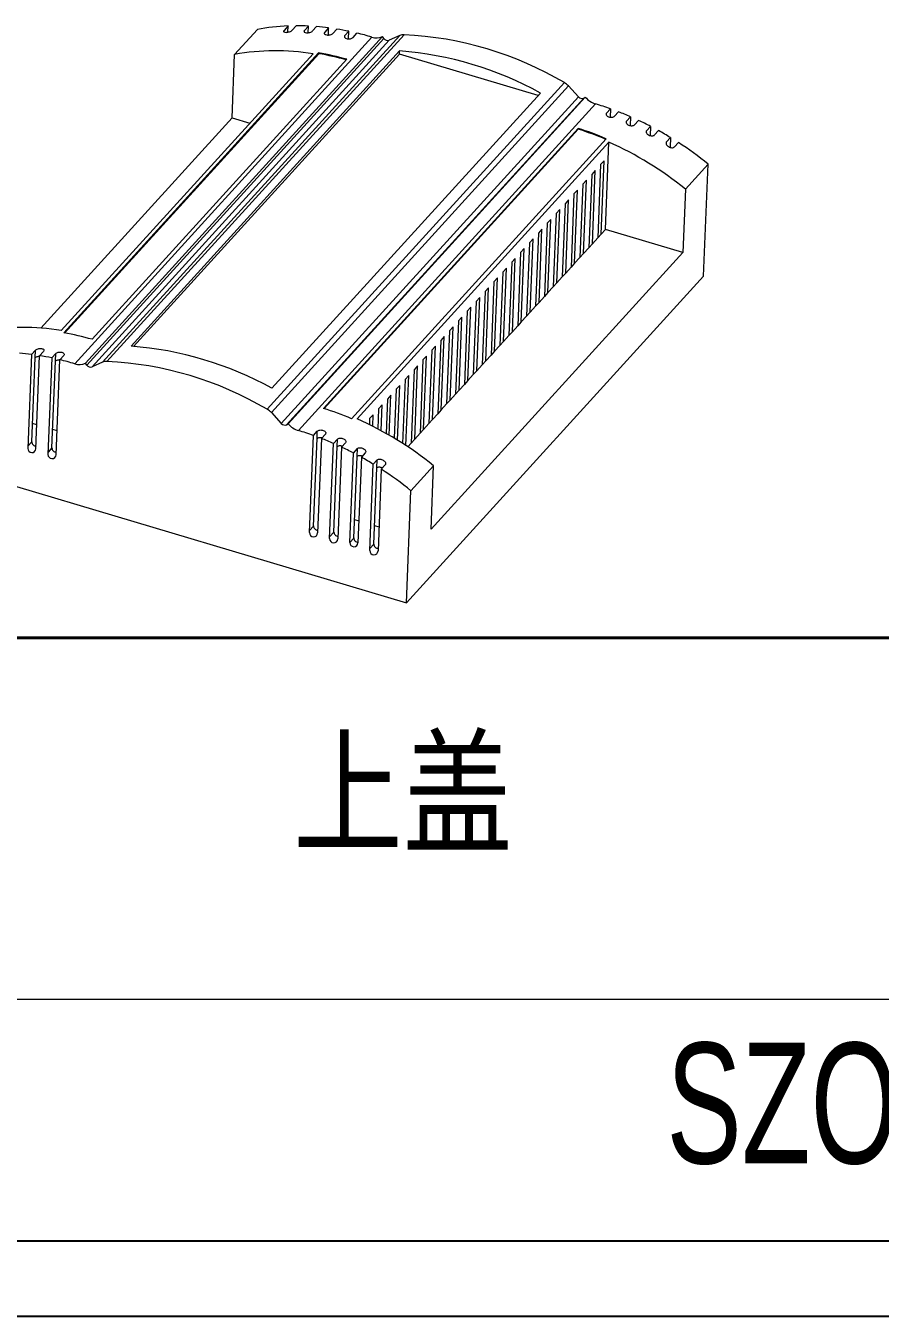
# Model space of a CAD drawing. Header units: inches. Extents: x 1153 to 3231, y 573 to 1137.
# Drawn here: x 2569.2 to 2721.6, y 573 to 803 of the extents above; entities that cross this region are included whole.
import ezdxf

# ---------------------------------------------------------------- set-up
doc = ezdxf.new("R2010")
doc.units = ezdxf.units.IN
doc.layers.add('文字', color=81, linetype='Continuous')
doc.layers.add('粗实线', color=7, linetype='Continuous', lineweight=30)
doc.layers.add('细实线', color=3, linetype='Continuous', lineweight=9)
doc.styles.add('宋体', font='', dxfattribs={"width": 0.8, "height": 3.5})
doc.styles.add('长仿宋', font='simsun.ttc', dxfattribs={"width": 0.7, "height": 4})
doc.styles.get('宋体').set_extended_font_data('SimSun')

msp = doc.modelspace()

# ---------------------------------------------------------------- linework, layer by layer
at = {"color": 7, "linetype": 'Continuous', "lineweight": 15}
for p, q in [((2615.978, 802.967), (2615.274, 802.193)), ((2615.934, 801.861), (2615.978, 802.967)), ((2616.727, 802.226), (2617.432, 802.999)), ((2619.609, 802.953), (2618.904, 802.179)), ((2619.562, 801.762), (2619.609, 802.953)), ((2620.353, 802.087), (2621.058, 802.861)), ((2577.928, 742.754), (2630.927, 800.988)), ((2579.833, 742.847), (2632.832, 801.081)), ((2580.083, 742.528), (2633.083, 800.762)), ((2582.908, 743.022), (2635.907, 801.256)), ((2636.681, 801.398), (2583.681, 743.165)), ((2606.456, 797.9), (2610.506, 802.349)), ((2623.228, 802.633), (2622.523, 801.859)), ((2623.177, 801.362), (2623.228, 802.633)), ((2623.968, 801.649), (2624.672, 802.423)), ((2626.835, 802.022), (2626.131, 801.249)), ((2626.782, 800.675), (2626.835, 802.022)), ((2627.571, 800.926), (2628.275, 801.7)), ((2633.083, 800.762), (2632.832, 801.081)), ((2635.907, 801.256), (2634.041, 800.429)), ((2634.041, 800.429), (2581.042, 742.196)), ((2635.875, 798.512), (2587.982, 745.889)), ((2635.853, 797.961), (2635.875, 798.512)), ((2575.542, 748.668), (2620.442, 798.002)), ((2621.444, 798.17), (2576.016, 748.255)), ((2621.458, 798.032), (2576.136, 748.234)), ((2581.038, 747.11), (2626.466, 797.024)), ((2635.853, 797.961), (2588.433, 745.858)), ((2606.009, 786.567), (2606.456, 797.9)), ((2621.458, 798.032), (2621.444, 798.17)), ((2660.6, 790.574), (2635.853, 797.961)), ((2612.266, 734.632), (2665.265, 792.866)), ((2666.01, 792.27), (2613.01, 734.037)), ((2666.01, 792.27), (2667.768, 790.362)), ((2613.106, 738.389), (2660.999, 791.012)), ((2614.768, 732.129), (2667.768, 790.362)), ((2668.73, 790.121), (2615.73, 731.888)), ((2616, 732.052), (2668.999, 790.285)), ((2670.852, 789.07), (2617.853, 730.837)), ((2668.73, 790.121), (2668.999, 790.285)), ((2673.499, 788.201), (2672.794, 787.427)), ((2673.499, 788.201), (2673.44, 786.709)), ((2674.226, 786.892), (2674.93, 787.666)), ((2677.074, 786.781), (2676.37, 786.007)), ((2677.074, 786.781), (2677.012, 785.213)), ((2571.903, 749.093), (2606.009, 786.567)), ((2606.009, 786.567), (2609.175, 785.622)), ((2667.742, 784.703), (2622.314, 734.789)), ((2667.734, 784.571), (2622.402, 734.761)), ((2667.734, 784.571), (2667.742, 784.703)), ((2677.797, 785.36), (2678.501, 786.134)), ((2680.638, 785.076), (2679.934, 784.302)), ((2680.638, 785.076), (2680.573, 783.428)), ((2627.308, 732.945), (2672.736, 782.859)), ((2673.203, 782.253), (2628.303, 732.919)), ((2672.588, 766.693), (2673.203, 782.253)), ((2681.356, 783.537), (2682.061, 784.311)), ((2684.191, 783.072), (2683.486, 782.298)), ((2684.191, 783.072), (2684.122, 781.339)), ((2684.904, 781.408), (2685.608, 782.182)), ((2671.731, 778.246), (2671.215, 765.184)), ((2672.365, 778.943), (2671.731, 778.246)), ((2671.849, 765.881), (2672.365, 778.943)), ((2686.854, 773.901), (2690.904, 778.351)), ((2690.114, 758.352), (2690.904, 778.351)), ((2669.195, 775.46), (2668.561, 774.764)), ((2668.679, 762.398), (2669.195, 775.46)), ((2670.146, 776.505), (2669.63, 763.443)), ((2670.78, 777.202), (2670.146, 776.505)), ((2670.264, 764.14), (2670.78, 777.202)), ((2666.977, 773.023), (2666.461, 759.961)), ((2667.611, 773.719), (2666.977, 773.023)), ((2667.095, 760.657), (2667.611, 773.719)), ((2668.561, 774.764), (2668.045, 761.702)), ((2686.854, 773.901), (2686.407, 762.569)), ((2665.392, 771.282), (2664.876, 758.22)), ((2666.026, 771.978), (2665.392, 771.282)), ((2665.51, 758.916), (2666.026, 771.978)), ((2662.857, 768.496), (2662.223, 767.799)), ((2662.341, 755.434), (2662.857, 768.496)), ((2663.807, 769.54), (2663.291, 756.478)), ((2664.441, 770.237), (2663.807, 769.54)), ((2663.925, 757.175), (2664.441, 770.237)), ((2660.638, 766.058), (2660.122, 752.996)), ((2661.272, 766.754), (2660.638, 766.058)), ((2660.756, 753.692), (2661.272, 766.754)), ((2662.223, 767.799), (2661.707, 754.737)), ((2672.588, 766.693), (2671.849, 765.881)), ((2686.407, 762.569), (2672.588, 766.693)), ((2659.053, 764.317), (2658.537, 751.255)), ((2659.687, 765.013), (2659.053, 764.317)), ((2659.171, 751.951), (2659.687, 765.013)), ((2670.264, 764.14), (2669.63, 763.443)), ((2671.215, 765.184), (2670.264, 764.14)), ((2671.215, 765.184), (2671.849, 765.881)), ((2641.507, 713.235), (2686.407, 762.569)), ((2656.518, 761.531), (2655.884, 760.834)), ((2656.002, 748.469), (2656.518, 761.531)), ((2657.469, 762.576), (2656.953, 749.514)), ((2658.102, 763.272), (2657.469, 762.576)), ((2657.586, 750.21), (2658.102, 763.272)), ((2668.045, 761.702), (2667.095, 760.657)), ((2668.679, 762.398), (2668.045, 761.702)), ((2669.63, 763.443), (2668.679, 762.398)), ((2654.933, 759.79), (2654.299, 759.093)), ((2654.417, 746.728), (2654.933, 759.79)), ((2655.884, 760.834), (2655.368, 747.772)), ((2666.461, 759.961), (2665.51, 758.916)), ((2667.095, 760.657), (2666.461, 759.961)), ((2637.115, 700.119), (2690.114, 758.352)), ((2652.714, 757.352), (2652.198, 744.29)), ((2653.348, 758.048), (2652.714, 757.352)), ((2652.832, 744.986), (2653.348, 758.048)), ((2654.299, 759.093), (2653.783, 746.031)), ((2663.925, 757.175), (2663.291, 756.478)), ((2664.876, 758.22), (2663.925, 757.175)), ((2665.51, 758.916), (2664.876, 758.22)), ((2650.179, 754.566), (2649.545, 753.87)), ((2649.663, 741.504), (2650.179, 754.566)), ((2651.13, 755.611), (2650.614, 742.549)), ((2651.764, 756.307), (2651.13, 755.611)), ((2651.248, 743.245), (2651.764, 756.307)), ((2661.707, 754.737), (2660.756, 753.692)), ((2662.341, 755.434), (2661.707, 754.737)), ((2663.291, 756.478), (2662.341, 755.434)), ((2648.594, 752.825), (2647.96, 752.128)), ((2648.078, 739.763), (2648.594, 752.825)), ((2649.545, 753.87), (2649.029, 740.808)), ((2660.122, 752.996), (2659.171, 751.951)), ((2660.756, 753.692), (2660.122, 752.996)), ((2646.376, 750.387), (2645.86, 737.325)), ((2647.009, 751.084), (2646.376, 750.387)), ((2646.494, 738.022), (2647.009, 751.084)), ((2647.96, 752.128), (2647.444, 739.066)), ((2657.586, 750.21), (2656.953, 749.514)), ((2658.537, 751.255), (2657.586, 750.21)), ((2659.171, 751.951), (2658.537, 751.255)), ((2644.791, 748.646), (2644.275, 735.584)), ((2645.425, 749.342), (2644.791, 748.646)), ((2644.909, 736.28), (2645.425, 749.342)), ((2655.368, 747.772), (2654.417, 746.728)), ((2656.002, 748.469), (2655.368, 747.772)), ((2656.953, 749.514), (2656.002, 748.469)), ((2642.255, 745.86), (2641.622, 745.164)), ((2641.739, 732.798), (2642.255, 745.86)), ((2643.206, 746.905), (2642.69, 733.843)), ((2643.84, 747.601), (2643.206, 746.905)), ((2643.324, 734.539), (2643.84, 747.601)), ((2653.783, 746.031), (2652.832, 744.986)), ((2654.417, 746.728), (2653.783, 746.031)), ((2570.228, 744.399), (2569.567, 727.663)), ((2570.228, 744.399), (2570.932, 745.173)), ((2570.286, 728.808), (2570.879, 743.817)), ((2570.879, 743.817), (2570.932, 745.173)), ((2571.017, 727.605), (2571.672, 744.189)), ((2572.377, 744.963), (2571.672, 744.189)), ((2573.836, 743.789), (2573.156, 726.591)), ((2573.836, 743.789), (2574.54, 744.563)), ((2573.875, 727.736), (2574.487, 743.223)), ((2574.487, 743.223), (2574.54, 744.563)), ((2574.607, 726.534), (2575.275, 743.466)), ((2575.98, 744.24), (2575.275, 743.466)), ((2640.037, 743.422), (2639.521, 730.36)), ((2640.671, 744.119), (2640.037, 743.422)), ((2640.155, 731.057), (2640.671, 744.119)), ((2641.622, 745.164), (2641.106, 732.102)), ((2651.248, 743.245), (2650.614, 742.549)), ((2652.198, 744.29), (2651.248, 743.245)), ((2652.832, 744.986), (2652.198, 744.29)), ((2580.083, 742.528), (2579.833, 742.847)), ((2582.908, 743.022), (2581.042, 742.196)), ((2638.452, 741.681), (2637.936, 728.619)), ((2639.086, 742.378), (2638.452, 741.681)), ((2638.57, 729.316), (2639.086, 742.378)), ((2649.029, 740.808), (2648.078, 739.763)), ((2649.663, 741.504), (2649.029, 740.808)), ((2650.614, 742.549), (2649.663, 741.504)), ((2635.917, 738.895), (2635.283, 738.199)), ((2635.53, 729.111), (2635.917, 738.895)), ((2636.867, 739.94), (2636.418, 728.553)), ((2637.501, 740.636), (2636.867, 739.94)), ((2637.009, 728.17), (2637.501, 740.636)), ((2647.444, 739.066), (2646.494, 738.022)), ((2648.078, 739.763), (2647.444, 739.066)), ((2633.698, 736.458), (2633.456, 730.335)), ((2634.332, 737.154), (2633.698, 736.458)), ((2634.049, 729.996), (2634.332, 737.154)), ((2635.283, 738.199), (2634.938, 729.472)), ((2644.909, 736.28), (2644.275, 735.584)), ((2645.86, 737.325), (2644.909, 736.28)), ((2646.494, 738.022), (2645.86, 737.325)), ((2613.01, 734.037), (2614.768, 732.129)), ((2632.113, 734.716), (2631.972, 731.144)), ((2632.747, 735.413), (2632.113, 734.716)), ((2632.566, 730.826), (2632.747, 735.413)), ((2642.69, 733.843), (2641.739, 732.798)), ((2643.324, 734.539), (2642.69, 733.843)), ((2644.275, 735.584), (2643.324, 734.539)), ((2571.187, 731.892), (2570.417, 732.122)), ((2615.73, 731.888), (2616, 732.052)), ((2630.529, 732.975), (2630.486, 731.901)), ((2631.162, 733.672), (2630.529, 732.975)), ((2631.081, 731.604), (2631.162, 733.672)), ((2641.106, 732.102), (2640.155, 731.057)), ((2641.739, 732.798), (2641.106, 732.102)), ((2574.776, 730.821), (2574.006, 731.05)), ((2619.816, 712.663), (2620.499, 729.967)), ((2620.499, 729.967), (2621.204, 730.741)), ((2620.535, 713.809), (2621.151, 729.405)), ((2621.151, 729.405), (2621.204, 730.741)), ((2621.931, 729.433), (2621.266, 712.606)), ((2622.635, 730.207), (2621.931, 729.433)), ((2624.075, 728.547), (2624.779, 729.321)), ((2624.726, 727.973), (2624.779, 729.321)), ((2638.57, 729.316), (2637.936, 728.619)), ((2639.521, 730.36), (2638.57, 729.316)), ((2640.155, 731.057), (2639.521, 730.36)), ((2570.286, 728.808), (2569.582, 728.034)), ((2573.875, 727.736), (2573.171, 726.962)), ((2623.405, 711.592), (2624.075, 728.547)), ((2624.124, 712.737), (2624.726, 727.973)), ((2625.502, 727.9), (2624.855, 711.535)), ((2626.206, 728.674), (2625.502, 727.9)), ((2627.639, 726.842), (2628.343, 727.616)), ((2628.289, 726.246), (2628.343, 727.616)), ((2637.936, 728.619), (2637.333, 727.956)), ((2627.009, 710.892), (2627.639, 726.842)), ((2627.713, 711.666), (2628.289, 726.246)), ((2629.061, 726.078), (2628.459, 710.835)), ((2629.766, 726.852), (2629.061, 726.078)), ((2630.583, 709.449), (2631.191, 724.839)), ((2631.191, 724.839), (2631.896, 725.612)), ((2631.84, 724.207), (2631.896, 725.612)), ((2633.313, 724.722), (2632.609, 723.949)), ((2556.717, 724.118), (2637.115, 700.119)), ((2631.302, 710.594), (2631.84, 724.207)), ((2632.609, 723.949), (2632.034, 709.392)), ((2637.905, 720.117), (2641.954, 724.567)), ((2641.507, 713.235), (2641.954, 724.567)), ((2637.115, 700.119), (2637.905, 720.117)), ((2619.83, 713.035), (2620.535, 713.809)), ((2627.844, 714.98), (2628.614, 714.75)), ((2631.433, 713.909), (2632.203, 713.679)), ((2623.42, 711.963), (2624.124, 712.737)), ((2627.009, 710.892), (2627.713, 711.666)), ((2630.598, 709.821), (2631.302, 710.594))]:
    msp.add_line(p, q, dxfattribs=at)
at = {"color": 8, "linetype": 'Continuous', "lineweight": 15}
for p, q in [((2615.263, 801.918), (2615.274, 802.193)), ((2618.893, 801.883), (2618.904, 802.179)), ((2622.511, 801.543), (2622.523, 801.859)), ((2626.118, 800.914), (2626.131, 801.249)), ((2672.78, 787.056), (2672.794, 787.427)), ((2676.354, 785.616), (2676.37, 786.007)), ((2679.918, 783.891), (2679.934, 784.302)), ((2683.469, 781.866), (2683.486, 782.298))]:
    msp.add_line(p, q, dxfattribs=at)
for p, q in [((2123.136, 586.394), (2887.199, 586.394)), ((2102.483, 572.957), (2900.636, 572.957))]:
    msp.add_line(p, q)
at = {"color": 7, "linetype": 'Continuous', "lineweight": 15}
for centre, radius, start, end in [((2617.459, 765.274), 37.722, 92.2501, 100.62109), ((2617.625, 760.946), 42.054, 87.29578, 90.26288), ((2617.43, 757.881), 45.125, 82.61771, 85.38828), ((2616.988, 754.842), 48.197, 78.21145, 80.82675), ((2616.282, 751.715), 51.403, 73.44641, 76.50803), ((2631.761, 803.478), 2.626, 251.5041, 294.08458), ((2633.788, 801.247), 0.856, 214.53343, 287.19244), ((2636.608, 799.622), 1.778, 87.65136, 113.20658), ((2633.819, 739.665), 61.799, 59.41341, 87.34612), ((2613.744, 757.498), 41.054, 80.6107, 100.22509), ((2631.251, 737.188), 61.498, 61.0712, 85.68833), ((2612.882, 749.054), 49.856, 74.18836, 80.11038), ((2612.929, 749.104), 49.665, 74.29975, 80.11115), ((2663.697, 790.143), 3.143, 42.61954, 60.06463), ((2668.403, 790.86), 0.807, 218.05945, 293.84947), ((2672.063, 792.938), 4.053, 220.89122, 252.62031), ((2655.434, 737.7), 53.634, 70.31673, 73.29284), ((2654.436, 735.008), 56.506, 66.38252, 68.73469), ((2651.246, 732.26), 54.848, 67.03423, 72.505), ((2651.193, 732.204), 55.046, 66.96106, 72.50459), ((2653.448, 732.824), 58.904, 62.50891, 64.82852), ((2648.304, 726.22), 61.315, 51.04447, 66.04156), ((2652.485, 731.028), 60.941, 58.64985, 60.96683), ((2651.346, 729.246), 63.057, 51.1456, 57.08754), ((2568.844, 708.164), 41.054, 80.6107, 100.22509), ((2567.454, 699.14), 49.856, 74.18836, 80.11038), ((2583.183, 683.978), 62.097, 61.1917, 85.56783), ((2564.43, 699.648), 45.125, 82.61771, 85.38828), ((2563.989, 696.608), 48.197, 78.21145, 80.82675), ((2563.283, 693.482), 51.403, 73.44641, 76.50803), ((2583.609, 741.388), 1.778, 87.65136, 113.20658), ((2580.82, 681.432), 61.799, 59.41341, 87.34612), ((2578.761, 745.245), 2.626, 251.5041, 294.08458), ((2580.789, 743.014), 0.856, 214.53343, 287.19244), ((2610.698, 731.909), 3.143, 42.61954, 60.06463), ((2605.765, 682.289), 55.046, 66.96106, 72.50459), ((2615.404, 732.626), 0.807, 218.05945, 293.84947), ((2619.064, 734.705), 4.053, 220.89122, 252.62031), ((2603.404, 676.886), 61.315, 51.04447, 66.04156), ((2602.434, 679.467), 53.634, 70.31673, 73.29284), ((2601.437, 676.774), 56.506, 66.38252, 68.73469), ((2570.292, 727.634), 0.726, 177.73797, 357.73797), ((2571.012, 728.808), 0.726, 177.73797, 271.93258), ((2574.601, 727.736), 0.726, 177.73797, 271.93258), ((2600.448, 674.59), 58.904, 62.50891, 64.82852), ((2573.881, 726.563), 0.726, 177.73797, 357.73797), ((2599.486, 672.795), 60.941, 58.64985, 60.96683), ((2598.346, 671.012), 63.057, 51.1456, 57.08754), ((2621.261, 713.809), 0.726, 177.73797, 271.93258), ((2620.541, 712.635), 0.726, 177.73797, 357.73797), ((2624.13, 711.563), 0.726, 177.73797, 357.73797), ((2624.902, 712.722), 0.726, 177.73797, 267.78262), ((2627.734, 710.863), 0.726, 177.73797, 357.73797), ((2628.439, 711.666), 0.726, 177.73797, 271.93258), ((2631.309, 709.421), 0.726, 177.73797, 357.73797), ((2632.028, 710.566), 0.726, 177.73797, 271.88781)]:
    msp.add_arc(centre, radius, start, end, dxfattribs=at)
for points, knots in [([(2615.274, 802.193), (2615.226, 802.141), (2615.199, 802.089), (2615.189, 801.997), (2615.205, 801.956), (2615.313, 801.858), (2615.462, 801.825), (2615.742, 801.831), (2615.842, 801.842), (2616.05, 801.882), (2616.155, 801.911), (2616.356, 801.983), (2616.45, 802.026), (2616.612, 802.121), (2616.68, 802.174), (2616.727, 802.226)], [0, 0, 0, 0, 0.125, 0.125, 0.25, 0.25, 0.5, 0.5, 0.625, 0.625, 0.75, 0.75, 0.875, 0.875, 1, 1, 1, 1]), ([(2618.904, 802.179), (2618.857, 802.128), (2618.83, 802.075), (2618.819, 801.977), (2618.835, 801.932), (2618.94, 801.815), (2619.089, 801.764), (2619.371, 801.746), (2619.472, 801.75), (2619.681, 801.775), (2619.787, 801.798), (2619.987, 801.858), (2620.081, 801.897), (2620.24, 801.985), (2620.307, 802.036), (2620.353, 802.087)], [0, 0, 0, 0, 0.125, 0.125, 0.25, 0.25, 0.5, 0.5, 0.625, 0.625, 0.75, 0.75, 0.875, 0.875, 1, 1, 1, 1]), ([(2622.523, 801.859), (2622.477, 801.808), (2622.45, 801.754), (2622.437, 801.651), (2622.452, 801.601), (2622.556, 801.467), (2622.704, 801.4), (2622.988, 801.359), (2623.09, 801.355), (2623.3, 801.367), (2623.406, 801.383), (2623.604, 801.433), (2623.698, 801.468), (2623.856, 801.55), (2623.921, 801.598), (2623.968, 801.649)], [0, 0, 0, 0, 0.125, 0.125, 0.25, 0.25, 0.5, 0.5, 0.625, 0.625, 0.75, 0.75, 0.875, 0.875, 1, 1, 1, 1]), ([(2626.131, 801.249), (2626.084, 801.198), (2626.057, 801.143), (2626.044, 801.034), (2626.059, 800.98), (2626.161, 800.831), (2626.309, 800.748), (2626.594, 800.685), (2626.696, 800.673), (2626.906, 800.672), (2627.012, 800.682), (2627.21, 800.722), (2627.303, 800.753), (2627.459, 800.829), (2627.525, 800.875), (2627.571, 800.926)], [0, 0, 0, 0, 0.125, 0.125, 0.25, 0.25, 0.5, 0.5, 0.625, 0.625, 0.75, 0.75, 0.875, 0.875, 1, 1, 1, 1]), ([(2672.794, 787.427), (2672.748, 787.376), (2672.721, 787.319), (2672.708, 787.199), (2672.722, 787.137), (2672.823, 786.958), (2672.97, 786.848), (2673.254, 786.743), (2673.355, 786.718), (2673.564, 786.691), (2673.669, 786.689), (2673.866, 786.71), (2673.959, 786.733), (2674.115, 786.798), (2674.18, 786.842), (2674.226, 786.892)], [0, 0, 0, 0, 0.125, 0.125, 0.25, 0.25, 0.5, 0.5, 0.625, 0.625, 0.75, 0.75, 0.875, 0.875, 1, 1, 1, 1]), ([(2676.37, 786.007), (2676.323, 785.956), (2676.296, 785.897), (2676.283, 785.771), (2676.297, 785.704), (2676.399, 785.51), (2676.546, 785.386), (2676.827, 785.259), (2676.927, 785.227), (2677.134, 785.187), (2677.239, 785.179), (2677.436, 785.189), (2677.528, 785.207), (2677.685, 785.267), (2677.751, 785.309), (2677.797, 785.36)], [0, 0, 0, 0, 0.125, 0.125, 0.25, 0.25, 0.5, 0.5, 0.625, 0.625, 0.75, 0.75, 0.875, 0.875, 1, 1, 1, 1]), ([(2679.934, 784.302), (2679.887, 784.25), (2679.86, 784.189), (2679.847, 784.056), (2679.862, 783.985), (2679.964, 783.774), (2680.11, 783.637), (2680.388, 783.488), (2680.487, 783.449), (2680.693, 783.394), (2680.796, 783.38), (2680.993, 783.378), (2681.086, 783.391), (2681.244, 783.445), (2681.31, 783.486), (2681.356, 783.537)], [0, 0, 0, 0, 0.125, 0.125, 0.25, 0.25, 0.5, 0.5, 0.625, 0.625, 0.75, 0.75, 0.875, 0.875, 1, 1, 1, 1]), ([(2683.486, 782.298), (2683.439, 782.246), (2683.411, 782.182), (2683.399, 782.041), (2683.415, 781.964), (2683.518, 781.736), (2683.664, 781.585), (2683.937, 781.414), (2684.035, 781.368), (2684.238, 781.298), (2684.34, 781.276), (2684.537, 781.262), (2684.63, 781.27), (2684.789, 781.317), (2684.857, 781.356), (2684.904, 781.408)], [0, 0, 0, 0, 0.125, 0.125, 0.25, 0.25, 0.5, 0.5, 0.625, 0.625, 0.75, 0.75, 0.875, 0.875, 1, 1, 1, 1]), ([(2570.932, 745.173), (2570.979, 745.224), (2571.044, 745.272), (2571.203, 745.357), (2571.295, 745.393), (2571.496, 745.446), (2571.601, 745.464), (2571.81, 745.478), (2571.913, 745.474), (2572.1, 745.447), (2572.186, 745.423), (2572.324, 745.359), (2572.379, 745.318), (2572.448, 745.225), (2572.463, 745.174), (2572.451, 745.068), (2572.423, 745.014), (2572.377, 744.963)], [0, 0, 0, 0, 0.125, 0.125, 0.25, 0.25, 0.375, 0.375, 0.5, 0.5, 0.625, 0.625, 0.75, 0.75, 0.875, 0.875, 1, 1, 1, 1]), ([(2570.879, 743.817), (2570.895, 743.834), (2570.953, 743.892), (2571.102, 743.985), (2571.34, 744.07), (2571.541, 744.115), (2571.649, 744.115), (2571.67, 744.115)], [0, 0, 0, 0, 0.106611, 0.380509, 0.6555833, 0.9344253, 1, 1, 1, 1]), ([(2574.487, 743.223), (2574.502, 743.238), (2574.559, 743.296), (2574.707, 743.385), (2574.946, 743.459), (2575.153, 743.493), (2575.265, 743.484), (2575.29, 743.482)], [0, 0, 0, 0, 0.0979239, 0.372355, 0.6471152, 0.9229657, 1, 1, 1, 1]), ([(2574.54, 744.563), (2574.586, 744.613), (2574.651, 744.66), (2574.809, 744.739), (2574.9, 744.77), (2575.101, 744.814), (2575.206, 744.825), (2575.415, 744.826), (2575.518, 744.815), (2575.706, 744.773), (2575.791, 744.741), (2575.93, 744.663), (2575.984, 744.615), (2576.052, 744.513), (2576.066, 744.457), (2576.053, 744.346), (2576.026, 744.291), (2575.98, 744.24)], [0, 0, 0, 0, 0.125, 0.125, 0.25, 0.25, 0.375, 0.375, 0.5, 0.5, 0.625, 0.625, 0.75, 0.75, 0.875, 0.875, 1, 1, 1, 1]), ([(2621.151, 729.405), (2621.166, 729.42), (2621.223, 729.477), (2621.37, 729.557), (2621.609, 729.611), (2621.851, 729.618), (2621.998, 729.585), (2622.057, 729.571)], [0, 0, 0, 0, 0.0871552, 0.3349378, 0.5828044, 0.8310176, 1, 1, 1, 1]), ([(2621.204, 730.741), (2621.25, 730.791), (2621.315, 730.836), (2621.472, 730.904), (2621.563, 730.927), (2621.763, 730.951), (2621.868, 730.951), (2622.076, 730.926), (2622.179, 730.901), (2622.366, 730.831), (2622.45, 730.786), (2622.587, 730.682), (2622.641, 730.623), (2622.708, 730.501), (2622.722, 730.437), (2622.709, 730.315), (2622.682, 730.258), (2622.635, 730.207)], [0, 0, 0, 0, 0.125, 0.125, 0.25, 0.25, 0.375, 0.375, 0.5, 0.5, 0.625, 0.625, 0.75, 0.75, 0.875, 0.875, 1, 1, 1, 1]), ([(2624.779, 729.321), (2624.825, 729.372), (2624.891, 729.415), (2625.049, 729.477), (2625.14, 729.497), (2625.34, 729.509), (2625.444, 729.503), (2625.652, 729.464), (2625.754, 729.432), (2625.939, 729.348), (2626.023, 729.295), (2626.159, 729.178), (2626.212, 729.113), (2626.279, 728.981), (2626.293, 728.913), (2626.28, 728.785), (2626.253, 728.725), (2626.206, 728.674)], [0, 0, 0, 0, 0.125, 0.125, 0.25, 0.25, 0.375, 0.375, 0.5, 0.5, 0.625, 0.625, 0.75, 0.75, 0.875, 0.875, 1, 1, 1, 1]), ([(2624.726, 727.973), (2624.742, 727.989), (2624.8, 728.046), (2624.948, 728.121), (2625.185, 728.163), (2625.438, 728.154), (2625.596, 728.105), (2625.668, 728.083)], [0, 0, 0, 0, 0.0892656, 0.3251088, 0.5614979, 0.7998522, 1, 1, 1, 1]), ([(2628.343, 727.616), (2628.39, 727.668), (2628.456, 727.709), (2628.615, 727.766), (2628.707, 727.78), (2628.907, 727.782), (2629.011, 727.768), (2629.216, 727.715), (2629.317, 727.675), (2629.5, 727.577), (2629.583, 727.517), (2629.718, 727.387), (2629.771, 727.316), (2629.838, 727.173), (2629.853, 727.1), (2629.84, 726.965), (2629.813, 726.903), (2629.766, 726.852)], [0, 0, 0, 0, 0.125, 0.125, 0.25, 0.25, 0.375, 0.375, 0.5, 0.5, 0.625, 0.625, 0.75, 0.75, 0.875, 0.875, 1, 1, 1, 1]), ([(2628.289, 726.246), (2628.307, 726.263), (2628.366, 726.321), (2628.517, 726.389), (2628.75, 726.418), (2629.011, 726.391), (2629.177, 726.327), (2629.259, 726.295)], [0, 0, 0, 0, 0.0959041, 0.3197843, 0.5451756, 0.7754098, 1, 1, 1, 1]), ([(2631.896, 725.612), (2631.943, 725.664), (2632.01, 725.705), (2632.171, 725.754), (2632.264, 725.764), (2632.464, 725.753), (2632.567, 725.732), (2632.77, 725.663), (2632.869, 725.616), (2633.049, 725.503), (2633.131, 725.436), (2633.264, 725.293), (2633.317, 725.214), (2633.385, 725.06), (2633.401, 724.982), (2633.388, 724.84), (2633.361, 724.775), (2633.313, 724.722)], [0, 0, 0, 0, 0.125, 0.125, 0.25, 0.25, 0.375, 0.375, 0.5, 0.5, 0.625, 0.625, 0.75, 0.75, 0.875, 0.875, 1, 1, 1, 1]), ([(2631.84, 724.207), (2631.861, 724.227), (2631.923, 724.286), (2632.076, 724.346), (2632.306, 724.362), (2632.562, 724.31), (2632.747, 724.247), (2632.826, 724.191), (2632.828, 724.19)], [0, 0, 0, 0, 0.1070693, 0.3184205, 0.5329848, 0.756557, 0.9922381, 1, 1, 1, 1])]:
    msp.add_open_spline(points, degree=3, knots=knots, dxfattribs=at)
at = {"layer": '粗实线', "color": 7, "lineweight": 40}
msp.add_line((2887.199, 693.889), (2564.713, 693.889), dxfattribs=at)
at = {"layer": '细实线', "color": 7}
msp.add_line((2887.199, 629.392), (2403.47, 629.392), dxfattribs=at)

# ---------------------------------------------------------------- texts
at = {"layer": '文字', "color": 0, "insert": (2616.902, 675.329), "char_height": 17.9159, "width": 229.04838, "attachment_point": 1, "style": '宋体'}
msp.add_mtext('上盖', dxfattribs=at)
at = {"layer": '粗实线', "insert": (2683.482, 621.694), "char_height": 21.49908, "width": 241.09096, "attachment_point": 1, "style": '长仿宋'}
msp.add_mtext('{\\fSTXinwei|b0|i0|c134|p2;SZOMK}', dxfattribs=at)

doc.saveas('drawing.dxf')
